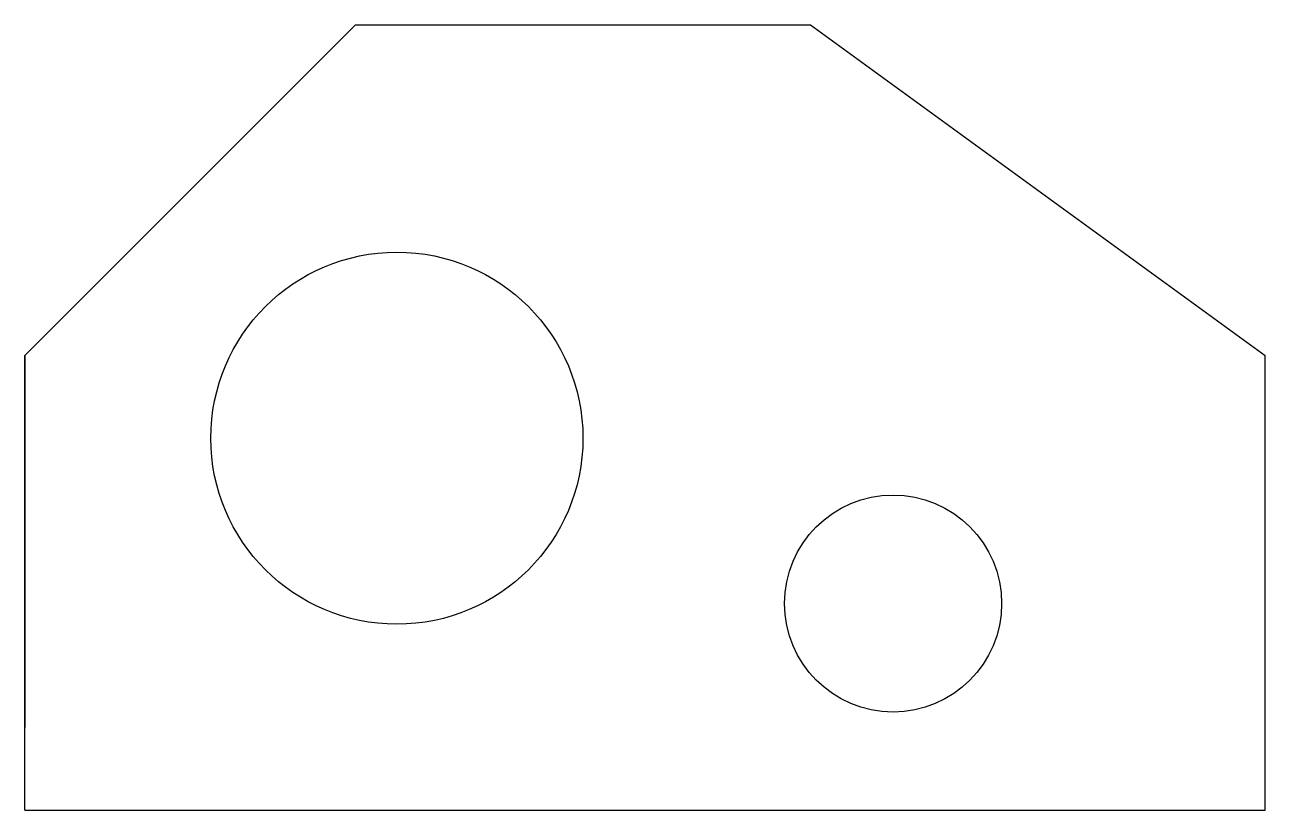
# Model space of a CAD drawing. Header units: metres. Extents: x 3.7 to 15.7, y 2.9 to 10.5.
import ezdxf

# ---------------------------------------------------------------- set-up
doc = ezdxf.new("R2010")
doc.units = ezdxf.units.M

msp = doc.modelspace()

# ---------------------------------------------------------------- linework, layer by layer
for p, q in [((3.664, 7.315), (6.864, 10.515)), ((6.864, 10.515), (11.264, 10.515)), ((11.264, 10.515), (15.664, 7.315)), ((3.664, 2.915), (3.664, 7.315)), ((3.664, 7.315), (3.664, 3.715)), ((15.664, 2.915), (15.664, 7.315)), ((3.664, 2.915), (15.664, 2.915))]:
    msp.add_line(p, q)
for centre, radius in [((7.264, 6.515), 1.8), ((12.064, 4.915), 1.05)]:
    msp.add_circle(centre, radius)

doc.saveas('drawing.dxf')
